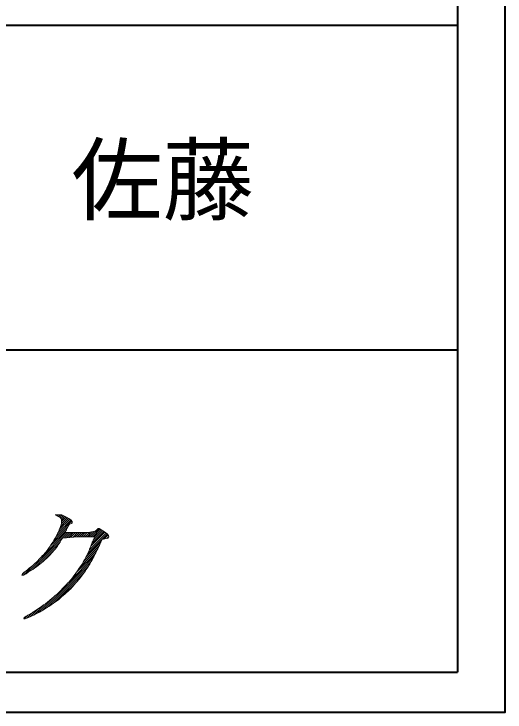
# Model space of a CAD drawing. Units: millimetres on the paper. Extents: x -140 to 140, y -98 to 98.
# Drawn here: x 123.93 to 140.05, y -97.75 to -74.81 of the extents above; entities that cross this region are included whole.
import ezdxf
from ezdxf.enums import TextEntityAlignment as Align

# ---------------------------------------------------------------- set-up
doc = ezdxf.new("R2010")
doc.units = ezdxf.units.MM
doc.layers.add('F-0', color=7, linetype='Continuous', lineweight=9)
doc.styles.add('ＭＳ ゴシック', font='')
doc.styles.get('ＭＳ ゴシック').set_extended_font_data('MS Gothic')

msp = doc.modelspace()

# ---------------------------------------------------------------- linework, layer by layer
at = {"layer": 'F-0', "color": 5, "lineweight": 40}
for p, q in [((70.644, -75.182), (138.495, -75.182)), ((70.644, -85.849), (138.495, -85.849)), ((70.644, -96.445), (138.495, -96.445))]:
    msp.add_line(p, q, dxfattribs=at)
at = {"layer": 'F-0'}
for p, q in [((125.287, -91.268), (125.355, -91.313)), ((125.501, -91.268), (125.287, -91.268)), ((125.312, -91.284), (125.328, -91.268)), ((125.35, -91.31), (125.392, -91.268)), ((125.392, -91.332), (125.456, -91.268)), ((125.434, -91.353), (125.513, -91.274)), ((125.465, -91.385), (125.556, -91.295)), ((125.501, -91.268), (125.681, -91.358)), ((125.311, -91.986), (125.823, -91.473)), ((125.355, -91.313), (125.445, -91.358)), ((125.374, -91.858), (125.794, -91.439)), ((125.416, -91.754), (125.758, -91.411)), ((125.445, -91.358), (125.478, -91.403)), ((125.457, -91.649), (125.721, -91.385)), ((125.478, -91.403), (125.49, -91.448)), ((125.485, -91.429), (125.598, -91.316)), ((125.485, -91.557), (125.683, -91.359)), ((125.49, -91.489), (125.641, -91.338)), ((125.49, -91.448), (125.49, -91.538)), ((125.681, -91.358), (125.748, -91.403)), ((125.748, -91.403), (125.805, -91.448)), ((125.805, -91.448), (125.838, -91.493)), ((125.809, -91.551), (125.838, -91.522)), ((125.838, -91.493), (125.838, -91.538)), ((125.225, -92.135), (125.697, -91.663)), ((125.411, -91.763), (125.4, -91.808)), ((125.433, -91.718), (125.411, -91.763)), ((125.445, -91.673), (125.433, -91.718)), ((125.467, -91.628), (125.445, -91.673)), ((125.49, -91.538), (125.467, -91.628)), ((125.658, -91.763), (125.613, -91.853)), ((125.67, -91.718), (125.658, -91.763)), ((125.737, -91.583), (125.67, -91.718)), ((125.838, -91.538), (125.737, -91.583)), ((126.454, -91.988), (126.724, -91.718)), ((126.518, -91.988), (126.763, -91.742)), ((126.648, -91.763), (126.592, -91.808)), ((126.693, -91.718), (126.648, -91.763)), ((126.727, -91.718), (126.693, -91.718)), ((126.727, -91.718), (126.93, -91.853)), ((124.382, -93.168), (125.698, -91.853)), ((124.83, -92.657), (125.634, -91.853)), ((125.111, -92.313), (125.656, -91.768)), ((125.4, -91.808), (125.287, -92.033)), ((126.018, -91.988), (125.523, -92.033)), ((125.588, -92.027), (125.762, -91.853)), ((126.367, -91.853), (125.613, -91.853)), ((125.658, -92.021), (125.825, -91.853)), ((125.728, -92.014), (125.889, -91.853)), ((125.798, -92.008), (125.953, -91.853)), ((125.868, -92.002), (126.016, -91.853)), ((125.938, -91.995), (126.08, -91.853)), ((126.008, -91.989), (126.144, -91.853)), ((126.57, -91.988), (126.018, -91.988)), ((126.072, -91.988), (126.207, -91.853)), ((126.136, -91.988), (126.271, -91.853)), ((126.199, -91.988), (126.334, -91.853)), ((126.263, -91.988), (126.406, -91.845)), ((126.327, -91.988), (126.485, -91.829)), ((126.352, -92.535), (126.988, -91.9)), ((126.592, -91.808), (126.367, -91.853)), ((126.39, -91.988), (126.565, -91.813)), ((126.406, -92.418), (126.953, -91.871)), ((126.457, -92.303), (126.916, -91.844)), ((126.493, -92.203), (126.878, -91.818)), ((126.53, -92.103), (126.84, -91.793)), ((126.57, -91.988), (126.558, -92.033)), ((126.566, -92.003), (126.802, -91.767)), ((126.888, -92.063), (127.02, -91.931)), ((126.93, -91.853), (126.986, -91.898)), ((126.973, -92.042), (127.039, -91.976)), ((126.986, -91.898), (127.031, -91.943)), ((127.042, -91.988), (127.008, -92.033)), ((127.031, -91.943), (127.042, -91.988)), ((124.555, -93.059), (125.438, -92.176)), ((125.208, -92.168), (125.141, -92.258)), ((125.253, -92.078), (125.208, -92.168)), ((125.287, -92.033), (125.253, -92.078)), ((125.445, -92.168), (125.377, -92.258)), ((125.49, -92.078), (125.445, -92.168)), ((125.523, -92.033), (125.49, -92.078)), ((126.289, -92.662), (126.784, -92.167)), ((126.491, -92.213), (126.468, -92.258)), ((126.502, -92.168), (126.491, -92.213)), ((126.525, -92.123), (126.502, -92.168)), ((126.536, -92.078), (126.525, -92.123)), ((126.558, -92.033), (126.536, -92.078)), ((126.761, -92.213), (126.75, -92.258)), ((126.828, -92.078), (126.761, -92.213)), ((127.008, -92.033), (126.828, -92.078)), ((124.828, -92.85), (125.292, -92.386)), ((125.118, -92.303), (124.983, -92.483)), ((125.141, -92.258), (125.118, -92.303)), ((125.242, -92.438), (125.208, -92.483)), ((125.287, -92.393), (125.242, -92.438)), ((125.355, -92.303), (125.287, -92.393)), ((125.377, -92.258), (125.355, -92.303)), ((126.116, -92.962), (126.679, -92.399)), ((126.202, -92.812), (126.742, -92.272)), ((126.401, -92.438), (126.243, -92.753)), ((126.412, -92.393), (126.401, -92.438)), ((126.457, -92.303), (126.412, -92.393)), ((126.468, -92.258), (126.457, -92.303)), ((126.75, -92.258), (126.502, -92.753)), ((124.826, -92.663), (124.646, -92.843)), ((124.86, -92.618), (124.826, -92.663)), ((124.905, -92.573), (124.86, -92.618)), ((124.938, -92.528), (124.905, -92.573)), ((124.983, -92.483), (124.938, -92.528)), ((125.13, -92.573), (124.995, -92.708)), ((125.163, -92.528), (125.13, -92.573)), ((125.208, -92.483), (125.163, -92.528)), ((125.75, -93.455), (126.552, -92.654)), ((125.986, -93.156), (126.615, -92.527)), ((124.239, -93.248), (124.639, -92.849)), ((124.59, -92.888), (124.545, -92.933)), ((124.646, -92.843), (124.59, -92.888)), ((124.893, -92.798), (124.668, -92.978)), ((124.855, -94.414), (126.465, -92.804)), ((124.938, -92.753), (124.893, -92.798)), ((124.995, -92.708), (124.938, -92.753)), ((126.165, -92.888), (126.131, -92.933)), ((126.21, -92.798), (126.165, -92.888)), ((126.243, -92.753), (126.21, -92.798)), ((126.423, -92.888), (126.39, -92.933)), ((126.468, -92.798), (126.423, -92.888)), ((126.502, -92.753), (126.468, -92.798)), ((124.331, -93.113), (124.263, -93.158)), ((124.387, -93.068), (124.331, -93.113)), ((124.432, -93.023), (124.387, -93.068)), ((124.477, -93.113), (124.398, -93.158)), ((124.545, -92.933), (124.432, -93.023)), ((124.545, -93.068), (124.477, -93.113)), ((124.601, -93.023), (124.545, -93.068)), ((124.668, -92.978), (124.601, -93.023)), ((125.019, -94.314), (126.379, -92.954)), ((125.217, -94.18), (126.258, -93.139)), ((126.018, -93.113), (125.816, -93.383)), ((126.041, -93.068), (126.018, -93.113)), ((126.108, -92.978), (126.041, -93.068)), ((126.277, -93.113), (126.075, -93.383)), ((126.131, -92.933), (126.108, -92.978)), ((126.3, -93.068), (126.277, -93.113)), ((126.367, -92.978), (126.3, -93.068)), ((126.39, -92.933), (126.367, -92.978)), ((124.207, -93.203), (124.185, -93.248)), ((124.252, -93.248), (124.185, -93.248)), ((124.193, -93.23), (124.271, -93.153)), ((124.263, -93.158), (124.207, -93.203)), ((124.331, -93.203), (124.252, -93.248)), ((124.398, -93.158), (124.331, -93.203)), ((125.658, -93.563), (125.343, -93.878)), ((125.503, -93.957), (126.022, -93.438)), ((125.692, -93.518), (125.658, -93.563)), ((125.737, -93.473), (125.692, -93.518)), ((125.771, -93.428), (125.737, -93.473)), ((125.816, -93.383), (125.771, -93.428)), ((125.917, -93.563), (125.827, -93.653)), ((125.951, -93.518), (125.917, -93.563)), ((125.996, -93.473), (125.951, -93.518)), ((126.03, -93.428), (125.996, -93.473)), ((126.075, -93.383), (126.03, -93.428)), ((125.737, -93.743), (125.602, -93.878)), ((125.793, -93.698), (125.737, -93.743)), ((125.827, -93.653), (125.793, -93.698)), ((124.716, -94.49), (125.22, -93.986)), ((125.242, -93.968), (124.961, -94.193)), ((125.287, -93.923), (125.242, -93.968)), ((125.343, -93.878), (125.287, -93.923)), ((125.388, -94.058), (125.321, -94.103)), ((125.445, -94.013), (125.388, -94.058)), ((125.49, -93.968), (125.445, -94.013)), ((125.602, -93.878), (125.49, -93.968)), ((124.58, -94.562), (124.925, -94.216)), ((124.837, -94.283), (124.635, -94.418)), ((124.893, -94.238), (124.837, -94.283)), ((124.961, -94.193), (124.893, -94.238)), ((125.073, -94.283), (124.995, -94.328)), ((125.141, -94.238), (125.073, -94.283)), ((125.197, -94.193), (125.141, -94.238)), ((125.265, -94.148), (125.197, -94.193)), ((125.321, -94.103), (125.265, -94.148)), ((124.488, -94.508), (124.331, -94.598)), ((124.347, -94.668), (124.544, -94.471)), ((124.461, -94.617), (124.712, -94.366)), ((124.556, -94.463), (124.488, -94.508)), ((124.635, -94.418), (124.556, -94.463)), ((124.68, -94.508), (124.601, -94.553)), ((124.77, -94.463), (124.68, -94.508)), ((124.927, -94.373), (124.77, -94.463)), ((124.995, -94.328), (124.927, -94.373)), ((124.263, -94.643), (124.252, -94.688)), ((124.297, -94.688), (124.252, -94.688)), ((124.263, -94.688), (124.383, -94.568)), ((124.331, -94.598), (124.263, -94.643)), ((124.41, -94.643), (124.297, -94.688)), ((124.5, -94.598), (124.41, -94.643)), ((124.601, -94.553), (124.5, -94.598))]:
    msp.add_line(p, q, dxfattribs=at)
at = {"layer": 'F-0', "color": 5, "lineweight": 40}
for points in [[(-139.949, -97.75), (140.051, -97.75), (140.051, 98.25)], [(70.644, -64.516), (138.495, -64.516), (138.495, -96.445)]]:
    msp.add_lwpolyline(points, dxfattribs=at)

# ---------------------------------------------------------------- texts
at = {"layer": 'F-0', "style": 'ＭＳ ゴシック'}
msp.add_text('佐藤', height=2.199, dxfattribs=at).set_placement((125.81, -82.016), align=Align.BOTTOM_LEFT)

doc.saveas('drawing.dxf')
